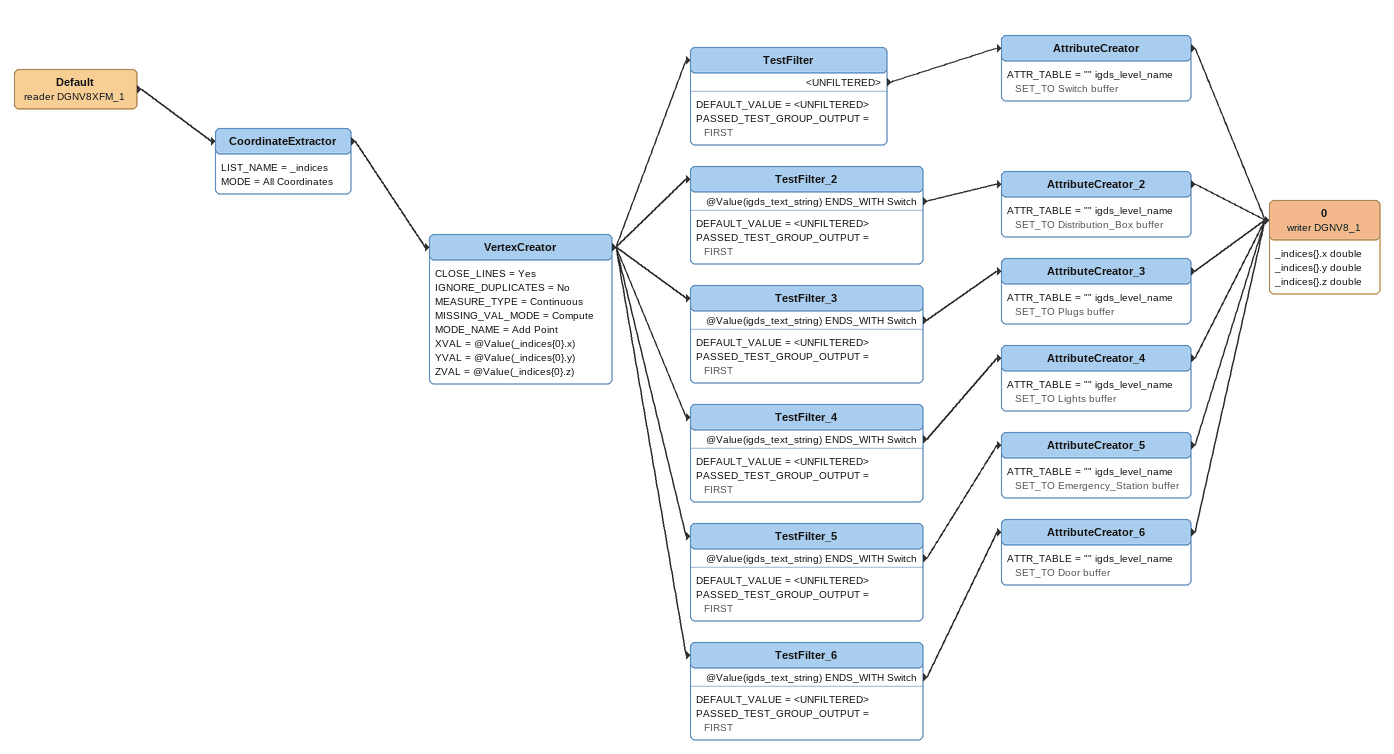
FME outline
Default (reader DGNV8XFM_1)
    -> CoordinateExtractor
CoordinateExtractor
    LIST_NAME = _indices
    MODE = All Coordinates
    -> VertexCreator
VertexCreator
    CLOSE_LINES = Yes
    IGNORE_DUPLICATES = No
    MEASURE_TYPE = Continuous
    MISSING_VAL_MODE = Compute
    MODE_NAME = Add Point
    XVAL = @Value(_indices{0}.x)
    YVAL = @Value(_indices{0}.y)
    ZVAL = @Value(_indices{0}.z)
    -> TestFilter
    -> TestFilter_2
    -> TestFilter_3
    -> TestFilter_4
    -> TestFilter_5
    -> TestFilter_6
TestFilter
    DEFAULT_VALUE = <UNFILTERED>
    PASSED_TEST_GROUP_OUTPUT = FIRST
    <UNFILTERED> -> AttributeCreator
AttributeCreator
    ATTR_TABLE = "" igds_level_name SET_TO Switch buffer
    -> 0 (writer DGNV8_1)
TestFilter_2
    DEFAULT_VALUE = <UNFILTERED>
    PASSED_TEST_GROUP_OUTPUT = FIRST
    @Value(igds_text_string) ENDS_WITH Switch -> AttributeCreator_2
AttributeCreator_2
    ATTR_TABLE = "" igds_level_name SET_TO Distribution_Box buffer
    -> 0 (writer DGNV8_1)
TestFilter_3
    DEFAULT_VALUE = <UNFILTERED>
    PASSED_TEST_GROUP_OUTPUT = FIRST
    @Value(igds_text_string) ENDS_WITH Switch -> AttributeCreator_3
AttributeCreator_3
    ATTR_TABLE = "" igds_level_name SET_TO Plugs buffer
    -> 0 (writer DGNV8_1)
TestFilter_4
    DEFAULT_VALUE = <UNFILTERED>
    PASSED_TEST_GROUP_OUTPUT = FIRST
    @Value(igds_text_string) ENDS_WITH Switch -> AttributeCreator_4
AttributeCreator_4
    ATTR_TABLE = "" igds_level_name SET_TO Lights buffer
    -> 0 (writer DGNV8_1)
TestFilter_5
    DEFAULT_VALUE = <UNFILTERED>
    PASSED_TEST_GROUP_OUTPUT = FIRST
    @Value(igds_text_string) ENDS_WITH Switch -> AttributeCreator_5
AttributeCreator_5
    ATTR_TABLE = "" igds_level_name SET_TO Emergency_Station buffer
    -> 0 (writer DGNV8_1)
TestFilter_6
    DEFAULT_VALUE = <UNFILTERED>
    PASSED_TEST_GROUP_OUTPUT = FIRST
    @Value(igds_text_string) ENDS_WITH Switch -> AttributeCreator_6
AttributeCreator_6
    ATTR_TABLE = "" igds_level_name SET_TO Door buffer
    -> 0 (writer DGNV8_1)
0 (writer DGNV8_1)
    attributes: _indices{}.x double, _indices{}.y double, _indices{}.z double
